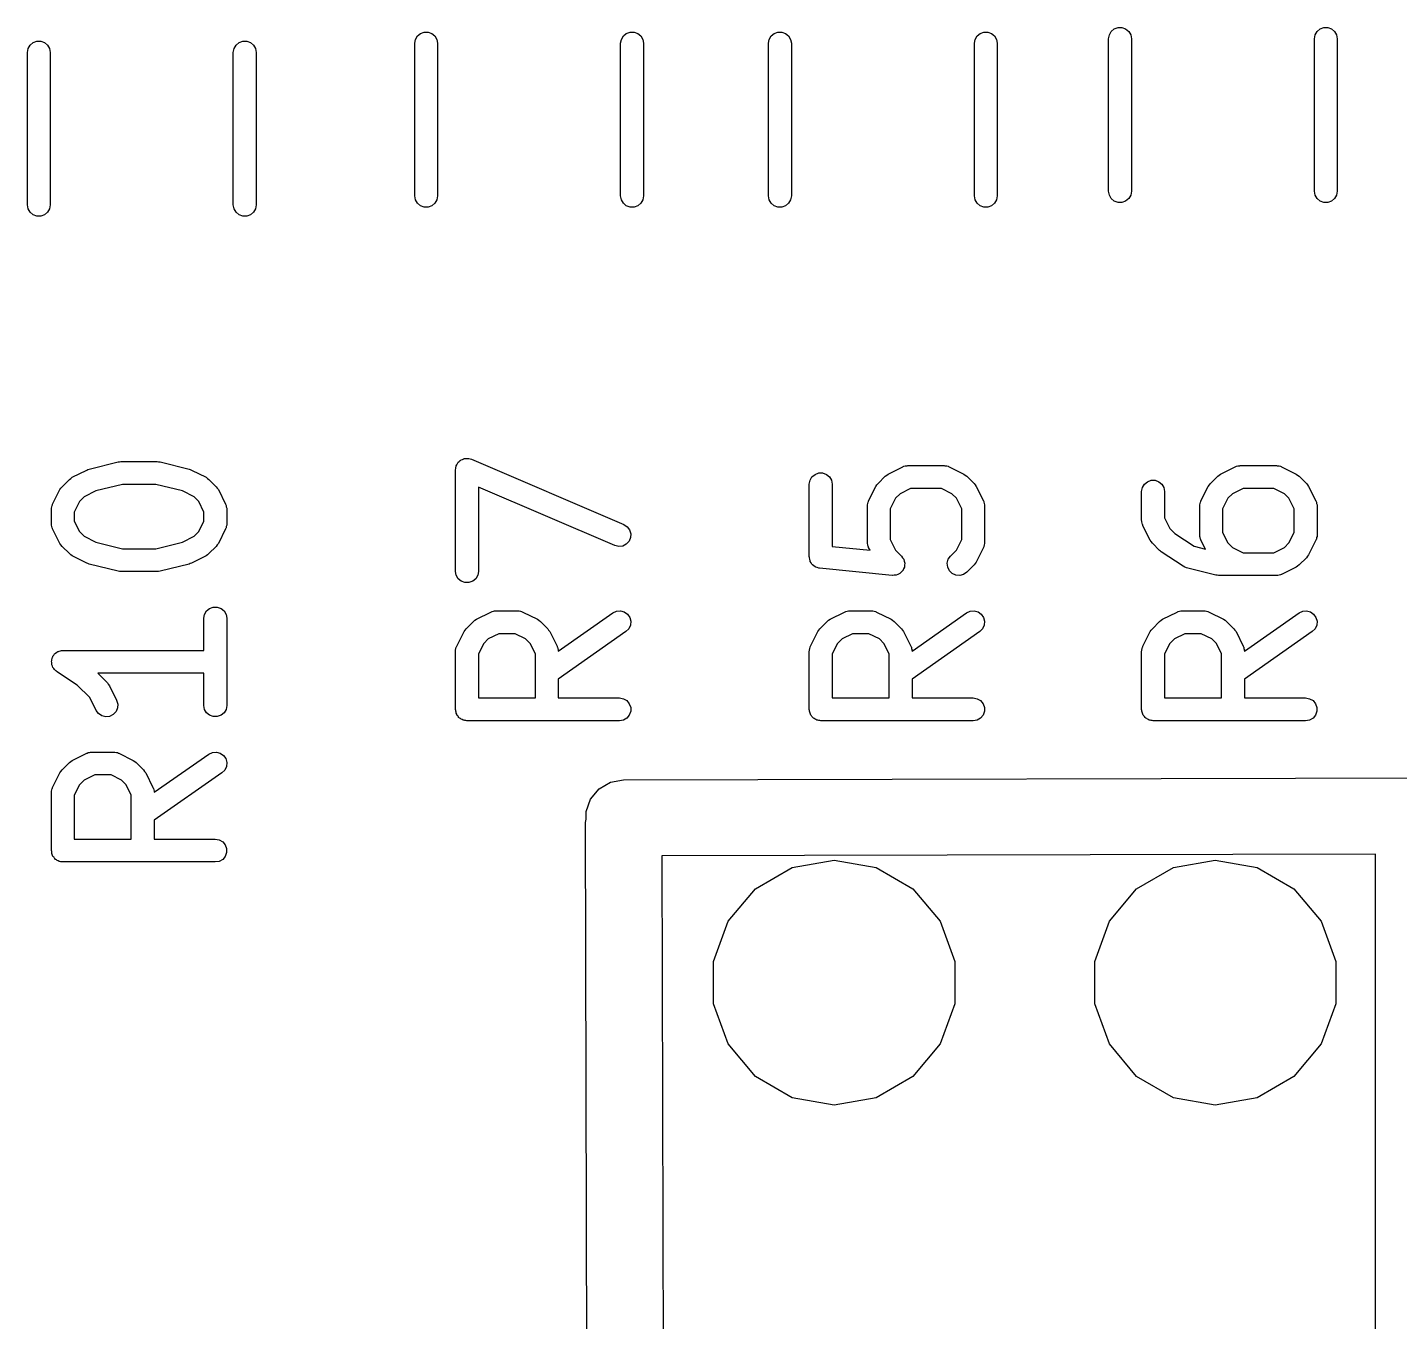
# Model space of a CAD drawing. Extents: x 76 to 227, y -129 to -83.
# Drawn here: x 184.83 to 193.83, y -118.94 to -110.46 of the extents above; entities that cross this region are included whole.
import ezdxf

# ---------------------------------------------------------------- set-up
doc = ezdxf.new("R2010")
doc.units = 0
doc.header["$MEASUREMENT"] = 0
doc.layers.add('BLACK', color=7, linetype='CONTINUOUS')

msp = doc.modelspace()

# ---------------------------------------------------------------- linework, layer by layer
at = {"layer": 'Black'}
for p, q in [((187.388, -110.512), (187.407, -110.495)), ((187.407, -110.495), (187.432, -110.486)), ((187.432, -110.486), (187.458, -110.486)), ((187.458, -110.486), (187.482, -110.495)), ((187.482, -110.495), (187.502, -110.512)), ((188.738, -110.512), (188.757, -110.495)), ((188.757, -110.495), (188.782, -110.486)), ((188.782, -110.486), (188.808, -110.486)), ((188.808, -110.486), (188.832, -110.495)), ((188.832, -110.495), (188.852, -110.512)), ((189.708, -110.512), (189.727, -110.495)), ((189.727, -110.495), (189.752, -110.486)), ((189.752, -110.486), (189.778, -110.486)), ((189.778, -110.486), (189.802, -110.495)), ((189.802, -110.495), (189.822, -110.512)), ((191.058, -110.512), (191.077, -110.495)), ((191.077, -110.495), (191.102, -110.486)), ((191.102, -110.486), (191.128, -110.486)), ((191.128, -110.486), (191.153, -110.495)), ((191.153, -110.495), (191.172, -110.512)), ((191.925, -110.504), (191.938, -110.482)), ((191.938, -110.482), (191.957, -110.465)), ((191.957, -110.465), (191.982, -110.456)), ((191.982, -110.456), (192.008, -110.456)), ((192.008, -110.456), (192.032, -110.465)), ((192.032, -110.465), (192.052, -110.482)), ((192.052, -110.482), (192.065, -110.504)), ((193.275, -110.504), (193.288, -110.482)), ((193.288, -110.482), (193.308, -110.465)), ((193.308, -110.465), (193.332, -110.456)), ((193.332, -110.456), (193.358, -110.456)), ((193.358, -110.456), (193.382, -110.465)), ((193.382, -110.465), (193.402, -110.482)), ((193.402, -110.482), (193.415, -110.504)), ((184.835, -110.594), (184.848, -110.572)), ((184.848, -110.572), (184.867, -110.555)), ((184.867, -110.555), (184.892, -110.546)), ((184.892, -110.546), (184.918, -110.546)), ((184.918, -110.546), (184.942, -110.555)), ((184.942, -110.555), (184.962, -110.572)), ((184.962, -110.572), (184.975, -110.594)), ((186.185, -110.594), (186.198, -110.572)), ((186.198, -110.572), (186.218, -110.555)), ((186.218, -110.555), (186.242, -110.546)), ((186.242, -110.546), (186.268, -110.546)), ((186.268, -110.546), (186.292, -110.555)), ((186.292, -110.555), (186.312, -110.572)), ((186.312, -110.572), (186.325, -110.594)), ((187.37, -110.56), (187.375, -110.534)), ((187.37, -111.56), (187.37, -110.56)), ((187.375, -110.534), (187.388, -110.512)), ((187.502, -110.512), (187.515, -110.534)), ((187.515, -110.534), (187.52, -110.56)), ((187.52, -110.56), (187.52, -111.56)), ((188.72, -110.56), (188.725, -110.534)), ((188.72, -111.56), (188.72, -110.56)), ((188.725, -110.534), (188.738, -110.512)), ((188.852, -110.512), (188.865, -110.534)), ((188.865, -110.534), (188.87, -110.56)), ((188.87, -110.56), (188.87, -111.56)), ((189.69, -110.56), (189.695, -110.534)), ((189.69, -111.56), (189.69, -110.56)), ((189.695, -110.534), (189.708, -110.512)), ((189.822, -110.512), (189.835, -110.534)), ((189.835, -110.534), (189.84, -110.56)), ((189.84, -110.56), (189.84, -111.56)), ((191.04, -110.56), (191.045, -110.534)), ((191.04, -111.56), (191.04, -110.56)), ((191.045, -110.534), (191.058, -110.512)), ((191.172, -110.512), (191.185, -110.534)), ((191.185, -110.534), (191.19, -110.56)), ((191.19, -110.56), (191.19, -111.56)), ((191.92, -110.53), (191.925, -110.504)), ((191.92, -111.53), (191.92, -110.53)), ((192.065, -110.504), (192.07, -110.53)), ((192.07, -110.53), (192.07, -111.53)), ((193.27, -110.53), (193.275, -110.504)), ((193.27, -111.53), (193.27, -110.53)), ((193.415, -110.504), (193.42, -110.53)), ((193.42, -110.53), (193.42, -111.53)), ((184.83, -110.62), (184.835, -110.594)), ((184.83, -111.62), (184.83, -110.62)), ((184.975, -110.594), (184.98, -110.62)), ((184.98, -110.62), (184.98, -111.62)), ((186.18, -110.62), (186.185, -110.594)), ((186.18, -111.62), (186.18, -110.62)), ((186.325, -110.594), (186.33, -110.62)), ((186.33, -110.62), (186.33, -111.62)), ((187.375, -111.586), (187.37, -111.56)), ((187.52, -111.56), (187.515, -111.586)), ((188.725, -111.586), (188.72, -111.56)), ((188.87, -111.56), (188.865, -111.586)), ((189.695, -111.586), (189.69, -111.56)), ((189.84, -111.56), (189.835, -111.586)), ((191.045, -111.586), (191.04, -111.56)), ((191.19, -111.56), (191.185, -111.586)), ((191.925, -111.556), (191.92, -111.53)), ((191.938, -111.578), (191.925, -111.556)), ((191.957, -111.595), (191.938, -111.578)), ((192.052, -111.578), (192.032, -111.595)), ((192.065, -111.556), (192.052, -111.578)), ((192.07, -111.53), (192.065, -111.556)), ((193.275, -111.556), (193.27, -111.53)), ((193.288, -111.578), (193.275, -111.556)), ((193.308, -111.595), (193.288, -111.578)), ((193.402, -111.578), (193.382, -111.595)), ((193.415, -111.556), (193.402, -111.578)), ((193.42, -111.53), (193.415, -111.556)), ((184.835, -111.646), (184.83, -111.62)), ((184.848, -111.668), (184.835, -111.646)), ((184.867, -111.685), (184.848, -111.668)), ((184.962, -111.668), (184.942, -111.685)), ((184.975, -111.646), (184.962, -111.668)), ((184.98, -111.62), (184.975, -111.646)), ((186.185, -111.646), (186.18, -111.62)), ((186.198, -111.668), (186.185, -111.646)), ((186.218, -111.685), (186.198, -111.668)), ((186.312, -111.668), (186.292, -111.685)), ((186.325, -111.646), (186.312, -111.668)), ((186.33, -111.62), (186.325, -111.646)), ((187.388, -111.608), (187.375, -111.586)), ((187.407, -111.625), (187.388, -111.608)), ((187.432, -111.634), (187.407, -111.625)), ((187.458, -111.634), (187.432, -111.634)), ((187.482, -111.625), (187.458, -111.634)), ((187.502, -111.608), (187.482, -111.625)), ((187.515, -111.586), (187.502, -111.608)), ((188.738, -111.608), (188.725, -111.586)), ((188.757, -111.625), (188.738, -111.608)), ((188.782, -111.634), (188.757, -111.625)), ((188.808, -111.634), (188.782, -111.634)), ((188.832, -111.625), (188.808, -111.634)), ((188.852, -111.608), (188.832, -111.625)), ((188.865, -111.586), (188.852, -111.608)), ((189.708, -111.608), (189.695, -111.586)), ((189.727, -111.625), (189.708, -111.608)), ((189.752, -111.634), (189.727, -111.625)), ((189.778, -111.634), (189.752, -111.634)), ((189.802, -111.625), (189.778, -111.634)), ((189.822, -111.608), (189.802, -111.625)), ((189.835, -111.586), (189.822, -111.608)), ((191.058, -111.608), (191.045, -111.586)), ((191.077, -111.625), (191.058, -111.608)), ((191.102, -111.634), (191.077, -111.625)), ((191.128, -111.634), (191.102, -111.634)), ((191.153, -111.625), (191.128, -111.634)), ((191.172, -111.608), (191.153, -111.625)), ((191.185, -111.586), (191.172, -111.608)), ((191.982, -111.604), (191.957, -111.595)), ((192.008, -111.604), (191.982, -111.604)), ((192.032, -111.595), (192.008, -111.604)), ((193.332, -111.604), (193.308, -111.595)), ((193.358, -111.604), (193.332, -111.604)), ((193.382, -111.595), (193.358, -111.604)), ((184.892, -111.694), (184.867, -111.685)), ((184.918, -111.694), (184.892, -111.694)), ((184.942, -111.685), (184.918, -111.694)), ((186.242, -111.694), (186.218, -111.685)), ((186.268, -111.694), (186.242, -111.694)), ((186.292, -111.685), (186.268, -111.694)), ((187.683, -113.289), (187.691, -113.285)), ((187.691, -113.285), (187.695, -113.284)), ((187.695, -113.284), (187.699, -113.283)), ((187.699, -113.283), (187.708, -113.283)), ((187.708, -113.283), (187.717, -113.282)), ((187.717, -113.282), (187.721, -113.283)), ((187.721, -113.283), (187.725, -113.283)), ((187.725, -113.283), (187.734, -113.286)), ((187.734, -113.286), (187.742, -113.288)), ((187.742, -113.288), (188.742, -113.716)), ((185.124, -113.406), (185.219, -113.359)), ((185.219, -113.359), (185.227, -113.356)), ((185.227, -113.356), (185.235, -113.353)), ((185.235, -113.353), (185.425, -113.305)), ((185.425, -113.305), (185.434, -113.305)), ((185.434, -113.305), (185.443, -113.303)), ((185.443, -113.303), (185.681, -113.303)), ((185.681, -113.303), (185.69, -113.305)), ((185.69, -113.305), (185.7, -113.305)), ((185.7, -113.305), (185.89, -113.353)), ((185.89, -113.353), (185.898, -113.356)), ((185.898, -113.356), (185.905, -113.359)), ((185.905, -113.359), (186.001, -113.406)), ((187.637, -113.357), (187.639, -113.348)), ((187.637, -114.023), (187.637, -113.357)), ((187.639, -113.34), (187.641, -113.335)), ((187.639, -113.348), (187.639, -113.34)), ((187.641, -113.335), (187.642, -113.331)), ((187.642, -113.331), (187.646, -113.324)), ((187.646, -113.324), (187.65, -113.316)), ((187.65, -113.316), (187.653, -113.312)), ((187.653, -113.312), (187.655, -113.308)), ((187.655, -113.308), (187.662, -113.303)), ((187.662, -113.303), (187.667, -113.297)), ((187.667, -113.297), (187.671, -113.295)), ((187.671, -113.295), (187.675, -113.292)), ((187.675, -113.292), (187.683, -113.289)), ((189.995, -113.387), (190.019, -113.378)), ((190.019, -113.378), (190.045, -113.378)), ((190.045, -113.378), (190.07, -113.387)), ((190.475, -113.385), (190.57, -113.337)), ((190.57, -113.337), (190.574, -113.336)), ((190.574, -113.336), (190.578, -113.334)), ((190.578, -113.334), (190.587, -113.332)), ((190.587, -113.332), (190.595, -113.33)), ((190.595, -113.33), (190.6, -113.33)), ((190.6, -113.33), (190.604, -113.329)), ((190.604, -113.329), (190.842, -113.329)), ((190.842, -113.329), (190.846, -113.33)), ((190.846, -113.33), (190.85, -113.33)), ((190.85, -113.33), (190.859, -113.332)), ((190.859, -113.332), (190.868, -113.334)), ((190.868, -113.334), (190.871, -113.336)), ((190.871, -113.336), (190.875, -113.337)), ((190.875, -113.337), (190.971, -113.385)), ((192.655, -113.385), (192.75, -113.337)), ((192.75, -113.337), (192.754, -113.336)), ((192.754, -113.336), (192.758, -113.334)), ((192.758, -113.334), (192.767, -113.332)), ((192.767, -113.332), (192.775, -113.33)), ((192.775, -113.33), (192.78, -113.33)), ((192.78, -113.33), (192.784, -113.329)), ((192.784, -113.329), (193.022, -113.329)), ((193.022, -113.329), (193.026, -113.33)), ((193.026, -113.33), (193.03, -113.33)), ((193.03, -113.33), (193.039, -113.332)), ((193.039, -113.332), (193.048, -113.334)), ((193.048, -113.334), (193.051, -113.336)), ((193.051, -113.336), (193.055, -113.337)), ((193.055, -113.337), (193.151, -113.385)), ((185.05, -113.478), (185.057, -113.468)), ((185.057, -113.468), (185.105, -113.42)), ((185.105, -113.42), (185.114, -113.413)), ((185.114, -113.413), (185.124, -113.406)), ((185.453, -113.453), (185.279, -113.496)), ((185.672, -113.453), (185.453, -113.453)), ((185.846, -113.496), (185.672, -113.453)), ((186.001, -113.406), (186.01, -113.413)), ((186.01, -113.413), (186.02, -113.42)), ((186.02, -113.42), (186.068, -113.468)), ((186.068, -113.468), (186.075, -113.478)), ((189.957, -113.452), (189.962, -113.426)), ((189.957, -113.928), (189.957, -113.452)), ((189.962, -113.426), (189.975, -113.404)), ((189.975, -113.404), (189.995, -113.387)), ((190.07, -113.387), (190.09, -113.404)), ((190.09, -113.404), (190.103, -113.426)), ((190.103, -113.426), (190.107, -113.452)), ((190.107, -113.452), (190.107, -113.86)), ((190.346, -113.561), (190.394, -113.466)), ((190.394, -113.466), (190.401, -113.456)), ((190.401, -113.456), (190.408, -113.446)), ((190.408, -113.446), (190.456, -113.399)), ((190.456, -113.399), (190.465, -113.392)), ((190.465, -113.392), (190.475, -113.385)), ((190.971, -113.385), (190.98, -113.392)), ((190.98, -113.392), (190.99, -113.399)), ((190.99, -113.399), (191.038, -113.446)), ((191.038, -113.446), (191.045, -113.456)), ((191.045, -113.456), (191.052, -113.466)), ((191.052, -113.466), (191.099, -113.561)), ((192.142, -113.474), (192.155, -113.451)), ((192.155, -113.451), (192.175, -113.435)), ((192.175, -113.435), (192.199, -113.426)), ((192.199, -113.426), (192.225, -113.426)), ((192.225, -113.426), (192.25, -113.435)), ((192.25, -113.435), (192.27, -113.451)), ((192.27, -113.451), (192.283, -113.474)), ((192.526, -113.561), (192.574, -113.466)), ((192.574, -113.466), (192.581, -113.456)), ((192.581, -113.456), (192.588, -113.446)), ((192.588, -113.446), (192.636, -113.399)), ((192.636, -113.399), (192.645, -113.392)), ((192.645, -113.392), (192.655, -113.385)), ((193.151, -113.385), (193.16, -113.392)), ((193.16, -113.392), (193.17, -113.399)), ((193.17, -113.399), (193.218, -113.446)), ((193.218, -113.446), (193.225, -113.456)), ((193.225, -113.456), (193.232, -113.466)), ((193.232, -113.466), (193.279, -113.561)), ((184.995, -113.583), (185.043, -113.487)), ((185.043, -113.487), (185.05, -113.478)), ((185.202, -113.535), (185.172, -113.565)), ((185.279, -113.496), (185.202, -113.535)), ((185.923, -113.535), (185.846, -113.496)), ((185.953, -113.565), (185.923, -113.535)), ((186.075, -113.478), (186.082, -113.487)), ((186.082, -113.487), (186.129, -113.583)), ((188.683, -113.854), (187.787, -113.47)), ((187.787, -113.47), (187.787, -114.023)), ((190.523, -113.544), (190.488, -113.612)), ((190.553, -113.514), (190.523, -113.544)), ((190.622, -113.479), (190.553, -113.514)), ((190.824, -113.479), (190.622, -113.479)), ((190.893, -113.514), (190.824, -113.479)), ((190.923, -113.544), (190.893, -113.514)), ((190.957, -113.612), (190.923, -113.544)), ((192.137, -113.5), (192.142, -113.474)), ((192.137, -113.69), (192.137, -113.5)), ((192.283, -113.474), (192.287, -113.5)), ((192.287, -113.5), (192.287, -113.672)), ((192.703, -113.544), (192.668, -113.612)), ((192.733, -113.514), (192.703, -113.544)), ((192.802, -113.479), (192.733, -113.514)), ((193.004, -113.479), (192.802, -113.479)), ((193.073, -113.514), (193.004, -113.479)), ((193.103, -113.544), (193.073, -113.514)), ((193.137, -113.612), (193.103, -113.544)), ((184.987, -113.616), (184.988, -113.612)), ((184.987, -113.711), (184.987, -113.616)), ((184.988, -113.608), (184.99, -113.599)), ((184.988, -113.612), (184.988, -113.608)), ((184.99, -113.599), (184.992, -113.591)), ((184.992, -113.591), (184.994, -113.587)), ((184.994, -113.587), (184.995, -113.583)), ((185.172, -113.565), (185.137, -113.634)), ((185.137, -113.634), (185.137, -113.694)), ((185.987, -113.634), (185.953, -113.565)), ((185.987, -113.694), (185.987, -113.634)), ((186.129, -113.583), (186.131, -113.587)), ((186.131, -113.587), (186.133, -113.591)), ((186.133, -113.591), (186.134, -113.599)), ((186.134, -113.599), (186.137, -113.608)), ((186.137, -113.608), (186.137, -113.612)), ((186.137, -113.612), (186.137, -113.616)), ((186.137, -113.616), (186.137, -113.711)), ((190.338, -113.595), (190.339, -113.591)), ((190.338, -113.833), (190.338, -113.595)), ((190.339, -113.586), (190.341, -113.578)), ((190.339, -113.591), (190.339, -113.586)), ((190.341, -113.578), (190.343, -113.569)), ((190.343, -113.569), (190.345, -113.565)), ((190.345, -113.565), (190.346, -113.561)), ((190.488, -113.612), (190.488, -113.815)), ((190.957, -113.815), (190.957, -113.612)), ((191.099, -113.561), (191.101, -113.565)), ((191.101, -113.565), (191.103, -113.569)), ((191.103, -113.569), (191.104, -113.578)), ((191.104, -113.578), (191.107, -113.586)), ((191.107, -113.586), (191.107, -113.591)), ((191.107, -113.591), (191.107, -113.595)), ((191.107, -113.595), (191.107, -113.833)), ((192.518, -113.595), (192.519, -113.591)), ((192.518, -113.785), (192.518, -113.595)), ((192.519, -113.586), (192.521, -113.578)), ((192.519, -113.591), (192.519, -113.586)), ((192.521, -113.578), (192.523, -113.569)), ((192.523, -113.569), (192.525, -113.565)), ((192.525, -113.565), (192.526, -113.561)), ((192.668, -113.612), (192.668, -113.768)), ((193.137, -113.768), (193.137, -113.612)), ((193.279, -113.561), (193.281, -113.565)), ((193.281, -113.565), (193.283, -113.569)), ((193.283, -113.569), (193.284, -113.578)), ((193.284, -113.578), (193.287, -113.586)), ((193.287, -113.586), (193.287, -113.591)), ((193.287, -113.591), (193.287, -113.595)), ((193.287, -113.595), (193.287, -113.785)), ((184.988, -113.716), (184.987, -113.711)), ((184.988, -113.72), (184.988, -113.716)), ((184.99, -113.728), (184.988, -113.72)), ((184.992, -113.737), (184.99, -113.728)), ((184.994, -113.741), (184.992, -113.737)), ((185.137, -113.694), (185.172, -113.762)), ((185.953, -113.762), (185.987, -113.694)), ((186.133, -113.737), (186.131, -113.741)), ((186.134, -113.728), (186.133, -113.737)), ((186.137, -113.72), (186.134, -113.728)), ((186.137, -113.711), (186.137, -113.716)), ((186.137, -113.716), (186.137, -113.72)), ((188.742, -113.716), (188.764, -113.731)), ((188.764, -113.731), (188.779, -113.751)), ((192.138, -113.694), (192.137, -113.69)), ((192.138, -113.699), (192.138, -113.694)), ((192.14, -113.707), (192.138, -113.699)), ((192.142, -113.716), (192.14, -113.707)), ((192.144, -113.719), (192.142, -113.716)), ((192.145, -113.724), (192.144, -113.719)), ((192.193, -113.819), (192.145, -113.724)), ((192.287, -113.672), (192.322, -113.741)), ((184.995, -113.745), (184.994, -113.741)), ((185.043, -113.84), (184.995, -113.745)), ((185.172, -113.762), (185.202, -113.793)), ((185.202, -113.793), (185.279, -113.831)), ((185.846, -113.831), (185.923, -113.793)), ((185.923, -113.793), (185.953, -113.762)), ((186.129, -113.745), (186.082, -113.84)), ((186.131, -113.741), (186.129, -113.745)), ((188.775, -113.826), (188.757, -113.845)), ((188.785, -113.802), (188.775, -113.826)), ((188.779, -113.751), (188.787, -113.776)), ((188.787, -113.776), (188.785, -113.802)), ((190.488, -113.815), (190.523, -113.884)), ((190.923, -113.884), (190.957, -113.815)), ((192.2, -113.828), (192.193, -113.819)), ((192.207, -113.838), (192.2, -113.828)), ((192.322, -113.741), (192.355, -113.775)), ((192.355, -113.775), (192.481, -113.858)), ((192.519, -113.789), (192.518, -113.785)), ((192.519, -113.794), (192.519, -113.789)), ((192.521, -113.802), (192.519, -113.794)), ((192.523, -113.811), (192.521, -113.802)), ((192.525, -113.815), (192.523, -113.811)), ((192.526, -113.819), (192.525, -113.815)), ((192.555, -113.877), (192.526, -113.819)), ((192.668, -113.768), (192.703, -113.836)), ((193.103, -113.836), (193.137, -113.768)), ((193.279, -113.819), (193.232, -113.914)), ((193.281, -113.815), (193.279, -113.819)), ((193.283, -113.811), (193.281, -113.815)), ((193.284, -113.802), (193.283, -113.811)), ((193.287, -113.794), (193.284, -113.802)), ((193.287, -113.785), (193.287, -113.789)), ((193.287, -113.789), (193.287, -113.794)), ((185.05, -113.85), (185.043, -113.84)), ((185.057, -113.86), (185.05, -113.85)), ((185.105, -113.907), (185.057, -113.86)), ((185.114, -113.914), (185.105, -113.907)), ((185.124, -113.921), (185.114, -113.914)), ((185.279, -113.831), (185.453, -113.875)), ((185.453, -113.875), (185.672, -113.875)), ((185.672, -113.875), (185.846, -113.831)), ((186.01, -113.914), (186.001, -113.921)), ((186.02, -113.907), (186.01, -113.914)), ((186.068, -113.86), (186.02, -113.907)), ((186.075, -113.85), (186.068, -113.86)), ((186.082, -113.84), (186.075, -113.85)), ((188.708, -113.86), (188.683, -113.854)), ((188.734, -113.857), (188.708, -113.86)), ((188.757, -113.845), (188.734, -113.857)), ((190.107, -113.86), (190.356, -113.885)), ((190.339, -113.837), (190.338, -113.833)), ((190.339, -113.841), (190.339, -113.837)), ((190.341, -113.85), (190.339, -113.841)), ((190.343, -113.859), (190.341, -113.85)), ((190.345, -113.862), (190.343, -113.859)), ((190.346, -113.866), (190.345, -113.862)), ((190.356, -113.885), (190.346, -113.866)), ((190.523, -113.884), (190.562, -113.923)), ((190.884, -113.923), (190.923, -113.884)), ((191.099, -113.866), (191.052, -113.962)), ((191.101, -113.862), (191.099, -113.866)), ((191.103, -113.859), (191.101, -113.862)), ((191.104, -113.85), (191.103, -113.859)), ((191.107, -113.841), (191.104, -113.85)), ((191.107, -113.833), (191.107, -113.837)), ((191.107, -113.837), (191.107, -113.841)), ((192.255, -113.886), (192.207, -113.838)), ((192.261, -113.89), (192.255, -113.886)), ((192.266, -113.895), (192.261, -113.89)), ((192.409, -113.99), (192.266, -113.895)), ((192.481, -113.858), (192.555, -113.877)), ((192.703, -113.836), (192.733, -113.866)), ((192.733, -113.866), (192.802, -113.901)), ((192.802, -113.901), (193.004, -113.901)), ((193.004, -113.901), (193.073, -113.866)), ((193.073, -113.866), (193.103, -113.836)), ((193.232, -113.914), (193.225, -113.924)), ((185.219, -113.969), (185.124, -113.921)), ((185.227, -113.971), (185.219, -113.969)), ((185.235, -113.975), (185.227, -113.971)), ((185.425, -114.022), (185.235, -113.975)), ((185.89, -113.975), (185.7, -114.022)), ((185.898, -113.971), (185.89, -113.975)), ((185.905, -113.969), (185.898, -113.971)), ((186.001, -113.921), (185.905, -113.969)), ((189.958, -113.931), (189.957, -113.928)), ((189.958, -113.934), (189.958, -113.931)), ((189.96, -113.944), (189.958, -113.934)), ((189.962, -113.954), (189.96, -113.944)), ((189.963, -113.956), (189.962, -113.954)), ((189.964, -113.959), (189.963, -113.956)), ((189.97, -113.967), (189.964, -113.959)), ((189.975, -113.976), (189.97, -113.967)), ((189.977, -113.978), (189.975, -113.976)), ((189.979, -113.98), (189.977, -113.978)), ((189.987, -113.986), (189.979, -113.98)), ((189.995, -113.993), (189.987, -113.986)), ((189.998, -113.994), (189.995, -113.993)), ((190, -113.996), (189.998, -113.994)), ((190.01, -113.998), (190, -113.996)), ((190.019, -114.002), (190.01, -113.998)), ((190.022, -114.002), (190.019, -114.002)), ((190.025, -114.003), (190.022, -114.002)), ((190.501, -114.05), (190.025, -114.003)), ((190.562, -113.923), (190.562, -113.923)), ((190.562, -113.923), (190.562, -113.923)), ((190.562, -113.923), (190.569, -113.934)), ((190.569, -113.934), (190.577, -113.944)), ((190.575, -114.007), (190.57, -114.019)), ((190.581, -113.996), (190.575, -114.007)), ((190.577, -113.944), (190.577, -113.944)), ((190.577, -113.944), (190.577, -113.945)), ((190.577, -113.945), (190.58, -113.957)), ((190.58, -113.957), (190.583, -113.969)), ((190.582, -113.983), (190.581, -113.995)), ((190.581, -113.995), (190.581, -113.996)), ((190.581, -113.996), (190.581, -113.996)), ((190.583, -113.97), (190.582, -113.983)), ((190.583, -113.969), (190.583, -113.97)), ((190.583, -113.97), (190.583, -113.97)), ((190.862, -113.969), (190.869, -113.944)), ((190.865, -113.995), (190.862, -113.969)), ((190.876, -114.019), (190.865, -113.995)), ((190.869, -113.944), (190.884, -113.923)), ((191.038, -113.981), (190.99, -114.029)), ((191.045, -113.971), (191.038, -113.981)), ((191.052, -113.962), (191.045, -113.971)), ((192.421, -113.996), (192.409, -113.99)), ((192.432, -114.001), (192.421, -113.996)), ((192.623, -114.048), (192.432, -114.001)), ((193.151, -113.995), (193.055, -114.043)), ((193.16, -113.988), (193.151, -113.995)), ((193.17, -113.981), (193.16, -113.988)), ((193.218, -113.934), (193.17, -113.981)), ((193.225, -113.924), (193.218, -113.934)), ((185.434, -114.023), (185.425, -114.022)), ((185.443, -114.025), (185.434, -114.023)), ((185.681, -114.025), (185.443, -114.025)), ((185.69, -114.023), (185.681, -114.025)), ((185.7, -114.022), (185.69, -114.023)), ((187.642, -114.049), (187.637, -114.023)), ((187.655, -114.072), (187.642, -114.049)), ((187.675, -114.088), (187.655, -114.072)), ((187.699, -114.097), (187.675, -114.088)), ((187.725, -114.097), (187.699, -114.097)), ((187.75, -114.088), (187.725, -114.097)), ((187.77, -114.072), (187.75, -114.088)), ((187.783, -114.049), (187.77, -114.072)), ((187.787, -114.023), (187.783, -114.049)), ((190.502, -114.05), (190.501, -114.05)), ((190.514, -114.049), (190.502, -114.05)), ((190.502, -114.05), (190.502, -114.05)), ((190.527, -114.048), (190.514, -114.049)), ((190.528, -114.048), (190.527, -114.048)), ((190.539, -114.043), (190.528, -114.048)), ((190.528, -114.048), (190.528, -114.048)), ((190.551, -114.038), (190.539, -114.043)), ((190.552, -114.037), (190.551, -114.037)), ((190.551, -114.037), (190.551, -114.038)), ((190.56, -114.028), (190.552, -114.037)), ((190.569, -114.019), (190.56, -114.028)), ((190.57, -114.019), (190.569, -114.019)), ((190.57, -114.019), (190.57, -114.019)), ((190.894, -114.037), (190.876, -114.019)), ((190.918, -114.048), (190.894, -114.037)), ((190.944, -114.05), (190.918, -114.048)), ((190.969, -114.044), (190.944, -114.05)), ((190.99, -114.029), (190.969, -114.044)), ((192.632, -114.049), (192.623, -114.048)), ((192.641, -114.051), (192.632, -114.049)), ((193.022, -114.051), (192.641, -114.051)), ((193.026, -114.05), (193.022, -114.051)), ((193.03, -114.05), (193.026, -114.05)), ((193.039, -114.048), (193.03, -114.05)), ((193.048, -114.046), (193.039, -114.048)), ((193.051, -114.044), (193.048, -114.046)), ((193.055, -114.043), (193.051, -114.044)), ((186.005, -114.282), (186.025, -114.266)), ((186.025, -114.266), (186.049, -114.257)), ((186.049, -114.257), (186.075, -114.257)), ((186.075, -114.257), (186.1, -114.266)), ((186.1, -114.266), (186.12, -114.282)), ((185.987, -114.33), (185.992, -114.305)), ((185.987, -114.541), (185.987, -114.33)), ((185.992, -114.305), (186.005, -114.282)), ((186.12, -114.282), (186.133, -114.305)), ((186.133, -114.305), (186.137, -114.33)), ((186.137, -114.33), (186.137, -114.902)), ((187.707, -114.399), (187.755, -114.351)), ((187.755, -114.351), (187.764, -114.344)), ((187.764, -114.344), (187.774, -114.337)), ((187.774, -114.337), (187.869, -114.29)), ((187.869, -114.29), (187.873, -114.288)), ((187.873, -114.288), (187.877, -114.286)), ((187.877, -114.286), (187.886, -114.285)), ((187.886, -114.285), (187.894, -114.282)), ((187.894, -114.282), (187.899, -114.282)), ((187.899, -114.282), (187.903, -114.282)), ((187.903, -114.282), (188.046, -114.282)), ((188.046, -114.282), (188.05, -114.282)), ((188.05, -114.282), (188.054, -114.282)), ((188.054, -114.282), (188.063, -114.285)), ((188.063, -114.285), (188.071, -114.286)), ((188.071, -114.286), (188.075, -114.288)), ((188.075, -114.288), (188.079, -114.29)), ((188.079, -114.29), (188.174, -114.337)), ((188.174, -114.337), (188.184, -114.344)), ((188.184, -114.344), (188.194, -114.351)), ((188.194, -114.351), (188.242, -114.399)), ((188.311, -114.546), (188.669, -114.295)), ((188.669, -114.295), (188.693, -114.284)), ((188.693, -114.284), (188.719, -114.282)), ((188.719, -114.282), (188.744, -114.289)), ((188.744, -114.289), (188.765, -114.304)), ((188.765, -114.304), (188.78, -114.325)), ((188.78, -114.325), (188.787, -114.35)), ((188.787, -114.35), (188.785, -114.376)), ((190.027, -114.399), (190.075, -114.351)), ((190.075, -114.351), (190.084, -114.344)), ((190.084, -114.344), (190.094, -114.337)), ((190.094, -114.337), (190.189, -114.29)), ((190.189, -114.29), (190.193, -114.288)), ((190.193, -114.288), (190.197, -114.286)), ((190.197, -114.286), (190.206, -114.285)), ((190.206, -114.285), (190.214, -114.282)), ((190.214, -114.282), (190.219, -114.282)), ((190.219, -114.282), (190.223, -114.282)), ((190.223, -114.282), (190.366, -114.282)), ((190.366, -114.282), (190.37, -114.282)), ((190.37, -114.282), (190.374, -114.282)), ((190.374, -114.282), (190.383, -114.285)), ((190.383, -114.285), (190.391, -114.286)), ((190.391, -114.286), (190.395, -114.288)), ((190.395, -114.288), (190.399, -114.29)), ((190.399, -114.29), (190.494, -114.337)), ((190.494, -114.337), (190.504, -114.344)), ((190.504, -114.344), (190.514, -114.351)), ((190.514, -114.351), (190.562, -114.399)), ((190.631, -114.546), (190.989, -114.295)), ((190.989, -114.295), (191.013, -114.284)), ((191.013, -114.284), (191.039, -114.282)), ((191.039, -114.282), (191.064, -114.289)), ((191.064, -114.289), (191.085, -114.304)), ((191.085, -114.304), (191.1, -114.325)), ((191.1, -114.325), (191.107, -114.35)), ((191.107, -114.35), (191.105, -114.376)), ((192.207, -114.399), (192.255, -114.351)), ((192.255, -114.351), (192.264, -114.344)), ((192.264, -114.344), (192.274, -114.337)), ((192.274, -114.337), (192.369, -114.29)), ((192.369, -114.29), (192.373, -114.288)), ((192.373, -114.288), (192.377, -114.286)), ((192.377, -114.286), (192.386, -114.285)), ((192.386, -114.285), (192.394, -114.282)), ((192.394, -114.282), (192.399, -114.282)), ((192.399, -114.282), (192.403, -114.282)), ((192.403, -114.282), (192.546, -114.282)), ((192.546, -114.282), (192.55, -114.282)), ((192.55, -114.282), (192.554, -114.282)), ((192.554, -114.282), (192.563, -114.285)), ((192.563, -114.285), (192.571, -114.286)), ((192.571, -114.286), (192.575, -114.288)), ((192.575, -114.288), (192.579, -114.29)), ((192.579, -114.29), (192.674, -114.337)), ((192.674, -114.337), (192.684, -114.344)), ((192.684, -114.344), (192.694, -114.351)), ((192.694, -114.351), (192.742, -114.399)), ((192.811, -114.546), (193.169, -114.295)), ((193.169, -114.295), (193.193, -114.284)), ((193.193, -114.284), (193.219, -114.282)), ((193.219, -114.282), (193.244, -114.289)), ((193.244, -114.289), (193.265, -114.304)), ((193.265, -114.304), (193.28, -114.325)), ((193.28, -114.325), (193.287, -114.35)), ((193.287, -114.35), (193.285, -114.376)), ((187.645, -114.514), (187.693, -114.418)), ((187.693, -114.418), (187.7, -114.409)), ((187.7, -114.409), (187.707, -114.399)), ((187.921, -114.432), (187.852, -114.466)), ((188.028, -114.432), (187.921, -114.432)), ((188.097, -114.466), (188.028, -114.432)), ((188.242, -114.399), (188.248, -114.409)), ((188.248, -114.409), (188.256, -114.418)), ((188.256, -114.418), (188.303, -114.514)), ((188.755, -114.418), (188.311, -114.729)), ((188.774, -114.4), (188.755, -114.418)), ((188.785, -114.376), (188.774, -114.4)), ((189.965, -114.514), (190.013, -114.418)), ((190.013, -114.418), (190.02, -114.409)), ((190.02, -114.409), (190.027, -114.399)), ((190.241, -114.432), (190.172, -114.466)), ((190.348, -114.432), (190.241, -114.432)), ((190.417, -114.466), (190.348, -114.432)), ((190.562, -114.399), (190.568, -114.409)), ((190.568, -114.409), (190.576, -114.418)), ((190.576, -114.418), (190.623, -114.514)), ((191.075, -114.418), (190.631, -114.729)), ((191.094, -114.4), (191.075, -114.418)), ((191.105, -114.376), (191.094, -114.4)), ((192.145, -114.514), (192.193, -114.418)), ((192.193, -114.418), (192.2, -114.409)), ((192.2, -114.409), (192.207, -114.399)), ((192.421, -114.432), (192.352, -114.466)), ((192.528, -114.432), (192.421, -114.432)), ((192.597, -114.466), (192.528, -114.432)), ((192.742, -114.399), (192.748, -114.409)), ((192.748, -114.409), (192.756, -114.418)), ((192.756, -114.418), (192.803, -114.514)), ((193.255, -114.418), (192.811, -114.729)), ((193.274, -114.4), (193.255, -114.418)), ((193.285, -114.376), (193.274, -114.4)), ((185.033, -114.548), (185.037, -114.546)), ((185.037, -114.546), (185.046, -114.544)), ((185.046, -114.544), (185.054, -114.542)), ((185.054, -114.542), (185.058, -114.542)), ((185.058, -114.542), (185.062, -114.541)), ((185.062, -114.541), (185.987, -114.541)), ((187.637, -114.547), (187.638, -114.543)), ((187.637, -114.928), (187.637, -114.547)), ((187.638, -114.539), (187.64, -114.53)), ((187.638, -114.543), (187.638, -114.539)), ((187.64, -114.53), (187.642, -114.521)), ((187.642, -114.521), (187.644, -114.518)), ((187.644, -114.518), (187.645, -114.514)), ((187.822, -114.496), (187.787, -114.565)), ((187.852, -114.466), (187.822, -114.496)), ((188.127, -114.496), (188.097, -114.466)), ((188.161, -114.565), (188.127, -114.496)), ((188.303, -114.514), (188.305, -114.518)), ((188.305, -114.518), (188.307, -114.521)), ((188.307, -114.521), (188.308, -114.53)), ((188.308, -114.53), (188.311, -114.539)), ((188.311, -114.539), (188.31, -114.543)), ((188.31, -114.543), (188.311, -114.546)), ((189.957, -114.547), (189.958, -114.543)), ((189.957, -114.928), (189.957, -114.547)), ((189.958, -114.539), (189.96, -114.53)), ((189.958, -114.543), (189.958, -114.539)), ((189.96, -114.53), (189.962, -114.521)), ((189.962, -114.521), (189.964, -114.518)), ((189.964, -114.518), (189.965, -114.514)), ((190.142, -114.496), (190.107, -114.565)), ((190.172, -114.466), (190.142, -114.496)), ((190.447, -114.496), (190.417, -114.466)), ((190.481, -114.565), (190.447, -114.496)), ((190.623, -114.514), (190.625, -114.518)), ((190.625, -114.518), (190.627, -114.521)), ((190.627, -114.521), (190.628, -114.53)), ((190.628, -114.53), (190.631, -114.539)), ((190.631, -114.539), (190.63, -114.543)), ((190.63, -114.543), (190.631, -114.546)), ((192.137, -114.547), (192.138, -114.543)), ((192.137, -114.928), (192.137, -114.547)), ((192.138, -114.539), (192.14, -114.53)), ((192.138, -114.543), (192.138, -114.539)), ((192.14, -114.53), (192.142, -114.521)), ((192.142, -114.521), (192.144, -114.518)), ((192.144, -114.518), (192.145, -114.514)), ((192.322, -114.496), (192.287, -114.565)), ((192.352, -114.466), (192.322, -114.496)), ((192.627, -114.496), (192.597, -114.466)), ((192.661, -114.565), (192.627, -114.496)), ((192.803, -114.514), (192.805, -114.518)), ((192.805, -114.518), (192.807, -114.521)), ((192.807, -114.521), (192.808, -114.53)), ((192.808, -114.53), (192.811, -114.539)), ((192.811, -114.539), (192.81, -114.543)), ((192.81, -114.543), (192.811, -114.546)), ((184.988, -114.611), (184.989, -114.607)), ((184.989, -114.62), (184.988, -114.611)), ((184.989, -114.603), (184.992, -114.595)), ((184.989, -114.607), (184.989, -114.603)), ((184.989, -114.629), (184.989, -114.62)), ((184.99, -114.633), (184.989, -114.629)), ((184.99, -114.637), (184.99, -114.633)), ((184.994, -114.645), (184.99, -114.637)), ((184.992, -114.595), (184.994, -114.586)), ((184.994, -114.586), (184.996, -114.583)), ((184.996, -114.583), (184.997, -114.579)), ((184.997, -114.579), (185.003, -114.572)), ((185.003, -114.572), (185.008, -114.564)), ((185.008, -114.564), (185.012, -114.562)), ((185.012, -114.562), (185.014, -114.559)), ((185.014, -114.559), (185.022, -114.554)), ((185.022, -114.554), (185.029, -114.549)), ((185.029, -114.549), (185.033, -114.548)), ((187.787, -114.565), (187.787, -114.853)), ((188.161, -114.853), (188.161, -114.565)), ((190.107, -114.565), (190.107, -114.853)), ((190.481, -114.853), (190.481, -114.565)), ((192.287, -114.565), (192.287, -114.853)), ((192.661, -114.853), (192.661, -114.565)), ((184.997, -114.654), (184.994, -114.645)), ((185, -114.657), (184.997, -114.654)), ((185.002, -114.661), (185, -114.657)), ((185.008, -114.667), (185.002, -114.661)), ((185.014, -114.674), (185.008, -114.667)), ((185.018, -114.676), (185.014, -114.674)), ((185.021, -114.679), (185.018, -114.676)), ((185.157, -114.77), (185.021, -114.679)), ((185.987, -114.691), (185.291, -114.691)), ((185.291, -114.691), (185.354, -114.754)), ((185.987, -114.902), (185.987, -114.691)), ((185.239, -114.851), (185.157, -114.77)), ((185.354, -114.754), (185.36, -114.763)), ((185.36, -114.763), (185.368, -114.773)), ((185.368, -114.773), (185.415, -114.868)), ((188.311, -114.729), (188.311, -114.853)), ((190.631, -114.729), (190.631, -114.853)), ((192.811, -114.729), (192.811, -114.853)), ((185.281, -114.935), (185.239, -114.851)), ((185.415, -114.868), (185.423, -114.893)), ((185.423, -114.893), (185.421, -114.919)), ((185.992, -114.928), (185.987, -114.902)), ((186.137, -114.902), (186.133, -114.928)), ((187.787, -114.853), (188.161, -114.853)), ((188.311, -114.853), (188.712, -114.853)), ((188.712, -114.853), (188.738, -114.858)), ((188.738, -114.858), (188.761, -114.871)), ((188.761, -114.871), (188.777, -114.891)), ((188.777, -114.891), (188.786, -114.915)), ((190.107, -114.853), (190.481, -114.853)), ((190.631, -114.853), (191.032, -114.853)), ((191.032, -114.853), (191.058, -114.858)), ((191.058, -114.858), (191.081, -114.871)), ((191.081, -114.871), (191.097, -114.891)), ((191.097, -114.891), (191.106, -114.915)), ((192.287, -114.853), (192.661, -114.853)), ((192.811, -114.853), (193.212, -114.853)), ((193.212, -114.853), (193.238, -114.858)), ((193.238, -114.858), (193.261, -114.871)), ((193.261, -114.871), (193.277, -114.891)), ((193.277, -114.891), (193.286, -114.915)), ((185.297, -114.956), (185.281, -114.935)), ((185.318, -114.971), (185.297, -114.956)), ((185.344, -114.977), (185.318, -114.971)), ((185.369, -114.974), (185.344, -114.977)), ((185.393, -114.962), (185.369, -114.974)), ((185.411, -114.943), (185.393, -114.962)), ((185.421, -114.919), (185.411, -114.943)), ((186.005, -114.95), (185.992, -114.928)), ((186.025, -114.967), (186.005, -114.95)), ((186.049, -114.976), (186.025, -114.967)), ((186.075, -114.976), (186.049, -114.976)), ((186.1, -114.967), (186.075, -114.976)), ((186.12, -114.95), (186.1, -114.967)), ((186.133, -114.928), (186.12, -114.95)), ((187.639, -114.935), (187.637, -114.928)), ((187.639, -114.941), (187.639, -114.935)), ((187.641, -114.947), (187.639, -114.941)), ((187.642, -114.954), (187.641, -114.947)), ((187.645, -114.959), (187.642, -114.954)), ((187.647, -114.966), (187.645, -114.959)), ((187.652, -114.971), (187.647, -114.966)), ((187.655, -114.976), (187.652, -114.971)), ((187.66, -114.981), (187.655, -114.976)), ((187.664, -114.986), (187.66, -114.981)), ((187.67, -114.989), (187.664, -114.986)), ((187.675, -114.993), (187.67, -114.989)), ((187.681, -114.995), (187.675, -114.993)), ((187.687, -114.999), (187.681, -114.995)), ((188.761, -114.986), (188.738, -114.999)), ((188.777, -114.966), (188.761, -114.986)), ((188.786, -114.941), (188.777, -114.966)), ((188.786, -114.915), (188.786, -114.941)), ((189.959, -114.935), (189.957, -114.928)), ((189.959, -114.941), (189.959, -114.935)), ((189.961, -114.947), (189.959, -114.941)), ((189.962, -114.954), (189.961, -114.947)), ((189.965, -114.959), (189.962, -114.954)), ((189.967, -114.966), (189.965, -114.959)), ((189.972, -114.971), (189.967, -114.966)), ((189.975, -114.976), (189.972, -114.971)), ((189.98, -114.981), (189.975, -114.976)), ((189.984, -114.986), (189.98, -114.981)), ((189.99, -114.989), (189.984, -114.986)), ((189.995, -114.993), (189.99, -114.989)), ((190.001, -114.995), (189.995, -114.993)), ((190.007, -114.999), (190.001, -114.995)), ((191.081, -114.986), (191.058, -114.999)), ((191.097, -114.966), (191.081, -114.986)), ((191.106, -114.941), (191.097, -114.966)), ((191.106, -114.915), (191.106, -114.941)), ((192.139, -114.935), (192.137, -114.928)), ((192.139, -114.941), (192.139, -114.935)), ((192.141, -114.947), (192.139, -114.941)), ((192.142, -114.954), (192.141, -114.947)), ((192.145, -114.959), (192.142, -114.954)), ((192.147, -114.966), (192.145, -114.959)), ((192.152, -114.971), (192.147, -114.966)), ((192.155, -114.976), (192.152, -114.971)), ((192.16, -114.981), (192.155, -114.976)), ((192.164, -114.986), (192.16, -114.981)), ((192.17, -114.989), (192.164, -114.986)), ((192.175, -114.993), (192.17, -114.989)), ((192.181, -114.995), (192.175, -114.993)), ((192.187, -114.999), (192.181, -114.995)), ((193.261, -114.986), (193.238, -114.999)), ((193.277, -114.966), (193.261, -114.986)), ((193.286, -114.941), (193.277, -114.966)), ((193.286, -114.915), (193.286, -114.941)), ((187.693, -115), (187.687, -114.999)), ((187.699, -115.002), (187.693, -115)), ((187.706, -115.002), (187.699, -115.002)), ((187.712, -115.003), (187.706, -115.002)), ((188.712, -115.003), (187.712, -115.003)), ((188.738, -114.999), (188.712, -115.003)), ((190.013, -115), (190.007, -114.999)), ((190.019, -115.002), (190.013, -115)), ((190.026, -115.002), (190.019, -115.002)), ((190.032, -115.003), (190.026, -115.002)), ((191.032, -115.003), (190.032, -115.003)), ((191.058, -114.999), (191.032, -115.003)), ((192.193, -115), (192.187, -114.999)), ((192.199, -115.002), (192.193, -115)), ((192.206, -115.002), (192.199, -115.002)), ((192.212, -115.003), (192.206, -115.002)), ((193.212, -115.003), (192.212, -115.003)), ((193.238, -114.999), (193.212, -115.003)), ((185.114, -115.271), (185.124, -115.263)), ((185.124, -115.263), (185.219, -115.216)), ((185.219, -115.216), (185.223, -115.215)), ((185.223, -115.215), (185.227, -115.212)), ((185.227, -115.212), (185.236, -115.211)), ((185.236, -115.211), (185.244, -115.208)), ((185.244, -115.208), (185.249, -115.209)), ((185.249, -115.209), (185.253, -115.208)), ((185.253, -115.208), (185.396, -115.208)), ((185.396, -115.208), (185.4, -115.209)), ((185.4, -115.209), (185.404, -115.208)), ((185.404, -115.208), (185.413, -115.211)), ((185.413, -115.211), (185.421, -115.212)), ((185.421, -115.212), (185.425, -115.215)), ((185.425, -115.215), (185.429, -115.216)), ((185.429, -115.216), (185.524, -115.263)), ((185.524, -115.263), (185.534, -115.271)), ((185.661, -115.472), (186.019, -115.221)), ((186.019, -115.221), (186.043, -115.21)), ((186.043, -115.21), (186.069, -115.208)), ((186.069, -115.208), (186.094, -115.215)), ((186.094, -115.215), (186.115, -115.23)), ((186.115, -115.23), (186.13, -115.251)), ((186.13, -115.251), (186.137, -115.276)), ((184.995, -115.44), (185.043, -115.345)), ((185.043, -115.345), (185.05, -115.335)), ((185.05, -115.335), (185.057, -115.325)), ((185.057, -115.325), (185.105, -115.277)), ((185.105, -115.277), (185.114, -115.271)), ((185.534, -115.271), (185.544, -115.277)), ((185.544, -115.277), (185.592, -115.325)), ((185.592, -115.325), (185.598, -115.335)), ((185.598, -115.335), (185.606, -115.345)), ((185.606, -115.345), (185.653, -115.44)), ((186.105, -115.344), (185.661, -115.655)), ((186.124, -115.326), (186.105, -115.344)), ((186.135, -115.302), (186.124, -115.326)), ((186.137, -115.276), (186.135, -115.302)), ((184.992, -115.448), (184.994, -115.444)), ((184.994, -115.444), (184.995, -115.44)), ((185.172, -115.423), (185.137, -115.491)), ((185.202, -115.392), (185.172, -115.423)), ((185.271, -115.358), (185.202, -115.392)), ((185.378, -115.358), (185.271, -115.358)), ((185.447, -115.392), (185.378, -115.358)), ((185.477, -115.423), (185.447, -115.392)), ((185.511, -115.491), (185.477, -115.423)), ((185.653, -115.44), (185.655, -115.444)), ((185.655, -115.444), (185.657, -115.448)), ((188.579, -115.449), (188.654, -115.405)), ((188.654, -115.405), (188.739, -115.39)), ((188.739, -115.39), (196.339, -115.37)), ((184.987, -115.473), (184.988, -115.469)), ((184.987, -115.854), (184.987, -115.473)), ((184.988, -115.465), (184.99, -115.456)), ((184.988, -115.469), (184.988, -115.465)), ((184.99, -115.456), (184.992, -115.448)), ((185.137, -115.491), (185.137, -115.779)), ((185.511, -115.779), (185.511, -115.491)), ((185.657, -115.448), (185.658, -115.456)), ((185.658, -115.456), (185.661, -115.465)), ((185.661, -115.465), (185.66, -115.469)), ((185.66, -115.469), (185.661, -115.472)), ((188.494, -115.597), (188.523, -115.516)), ((188.523, -115.516), (188.579, -115.449)), ((188.494, -115.649), (188.494, -115.597)), ((185.661, -115.655), (185.661, -115.779)), ((188.49, -115.671), (188.494, -115.649)), ((188.51, -123.801), (188.49, -115.671)), ((185.137, -115.779), (185.511, -115.779)), ((185.661, -115.779), (186.062, -115.779)), ((186.062, -115.779), (186.088, -115.784)), ((186.088, -115.784), (186.111, -115.797)), ((186.111, -115.797), (186.127, -115.817)), ((184.989, -115.861), (184.987, -115.854)), ((184.989, -115.867), (184.989, -115.861)), ((184.991, -115.873), (184.989, -115.867)), ((184.992, -115.88), (184.991, -115.873)), ((184.995, -115.886), (184.992, -115.88)), ((184.997, -115.892), (184.995, -115.886)), ((185.002, -115.897), (184.997, -115.892)), ((185.005, -115.902), (185.002, -115.897)), ((186.127, -115.892), (186.111, -115.912)), ((186.127, -115.817), (186.136, -115.841)), ((186.136, -115.867), (186.127, -115.892)), ((186.136, -115.841), (186.136, -115.867)), ((193.67, -115.877), (188.991, -115.889)), ((188.991, -115.889), (189.009, -123.55)), ((193.67, -123.556), (193.67, -115.877)), ((185.01, -115.907), (185.005, -115.902)), ((185.014, -115.912), (185.01, -115.907)), ((185.02, -115.915), (185.014, -115.912)), ((185.025, -115.919), (185.02, -115.915)), ((185.031, -115.921), (185.025, -115.919)), ((185.037, -115.925), (185.031, -115.921)), ((185.043, -115.926), (185.037, -115.925)), ((185.049, -115.928), (185.043, -115.926)), ((185.056, -115.928), (185.049, -115.928)), ((185.062, -115.929), (185.056, -115.928)), ((186.062, -115.929), (185.062, -115.929)), ((186.088, -115.925), (186.062, -115.929)), ((186.111, -115.912), (186.088, -115.925)), ((189.604, -116.105), (189.845, -115.965)), ((189.845, -115.965), (190.12, -115.917)), ((190.12, -115.917), (190.395, -115.965)), ((190.395, -115.965), (190.636, -116.105)), ((192.104, -116.105), (192.345, -115.965)), ((192.345, -115.965), (192.62, -115.917)), ((192.62, -115.917), (192.895, -115.965)), ((192.895, -115.965), (193.136, -116.105)), ((189.425, -116.318), (189.604, -116.105)), ((190.636, -116.105), (190.815, -116.318)), ((191.925, -116.318), (192.104, -116.105)), ((193.136, -116.105), (193.315, -116.318)), ((189.329, -116.581), (189.425, -116.318)), ((190.815, -116.318), (190.911, -116.581)), ((191.829, -116.581), (191.925, -116.318)), ((193.315, -116.318), (193.411, -116.581)), ((189.329, -116.859), (189.329, -116.581)), ((190.911, -116.581), (190.911, -116.859)), ((191.829, -116.859), (191.829, -116.581)), ((193.411, -116.581), (193.411, -116.859)), ((189.425, -117.122), (189.329, -116.859)), ((190.911, -116.859), (190.815, -117.122)), ((191.925, -117.122), (191.829, -116.859)), ((193.411, -116.859), (193.315, -117.122)), ((189.604, -117.335), (189.425, -117.122)), ((190.815, -117.122), (190.636, -117.335)), ((192.104, -117.335), (191.925, -117.122)), ((193.315, -117.122), (193.136, -117.335)), ((189.845, -117.475), (189.604, -117.335)), ((190.636, -117.335), (190.395, -117.475)), ((192.345, -117.475), (192.104, -117.335)), ((193.136, -117.335), (192.895, -117.475)), ((190.12, -117.523), (189.845, -117.475)), ((190.395, -117.475), (190.12, -117.523)), ((192.62, -117.523), (192.345, -117.475)), ((192.895, -117.475), (192.62, -117.523))]:
    msp.add_line(p, q, dxfattribs=at)

doc.saveas('drawing.dxf')
